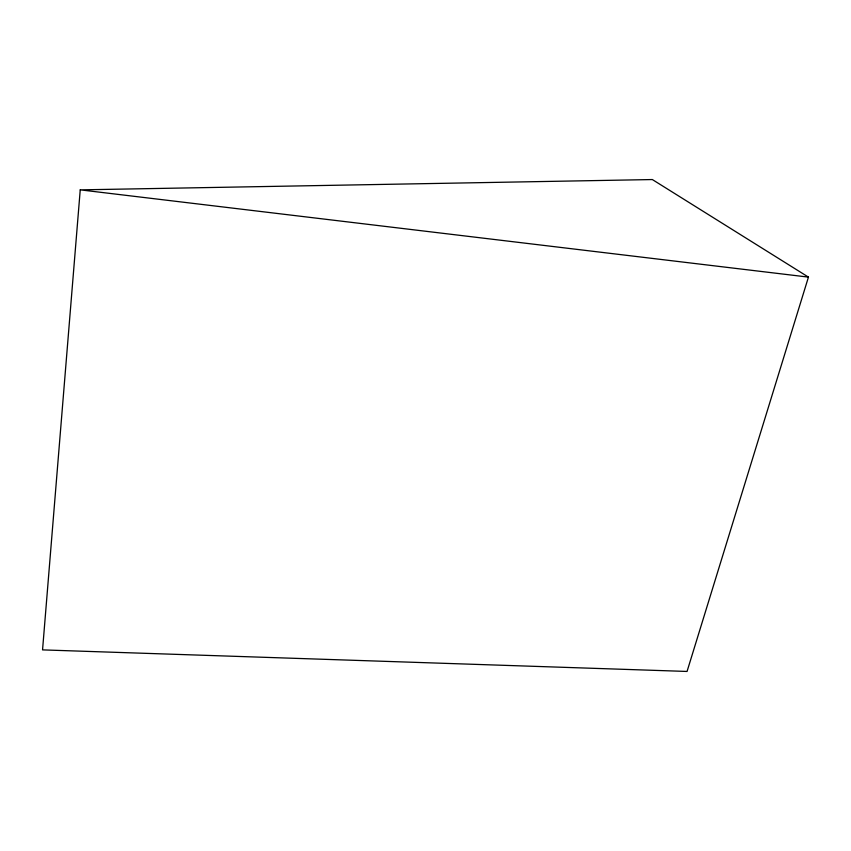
<?xml version="1.0" encoding="UTF-8"?>
<svg xmlns="http://www.w3.org/2000/svg" width="851" height="851" viewBox="0 0 851 851"><rect width="100%" height="100%" fill="white"/><g stroke="black" fill="none" stroke-linecap="round" stroke-linejoin="round"><path stroke-width="1.28" d="M80.239 189.858L42.55 649.887L687.055 671.45L808.45 277.118L652.334 179.55L80.239 189.858L808.45 277.118"/></g></svg>
